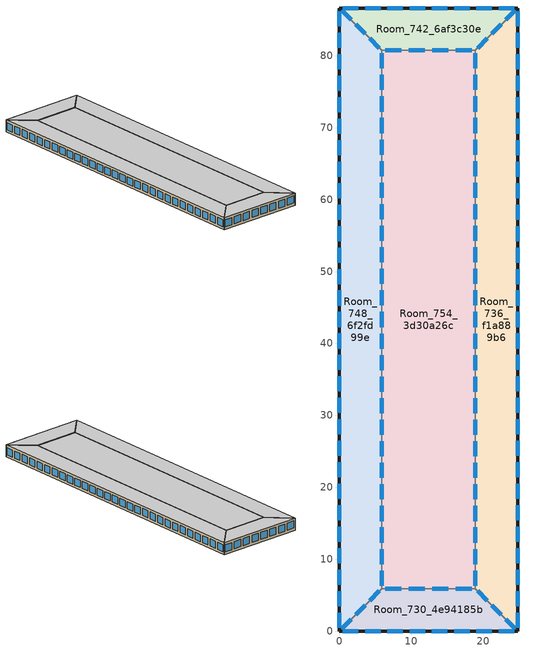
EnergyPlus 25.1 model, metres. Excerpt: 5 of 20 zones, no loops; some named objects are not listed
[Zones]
Room_730_4e94185b
 floor to Room_732_7bd6e8de (Interior Floor): 18.93,5.86 24.78,0 0,0 5.86,5.86 z10.5
 wall outside (AQ_Office_2024_Office Wall 2010 2015 6A): 0,0 24.78,0 z10.5:14
 wall to Room_754_3d30a26c (Interior Wall): 18.93,5.86 5.86,5.86 z10.5:14
 wall to Room_748_6f2fd99e (Interior Wall): 5.86,5.86 0,0 z10.5:14
 wall to Room_736_f1a889b6 (Interior Wall): 24.78,0 18.93,5.86 z10.5:14
 window inside (Interior Window): 18.44,5.86 16.15,5.86 / 15.17,5.86 12.88,5.86 / 11.9,5.86 9.61,5.86 / 8.63,5.86 6.35,5.86 / 5.56,5.56 4.2,4.2 / 3.61,3.61 2.25,2.25 / 1.66,1.66 0.29,0.29 / 24.49,0.29 23.13,1.66 / 22.54,2.25 21.17,3.61 / 20.59,4.2 19.22,5.56 z11.3:13.3
 window (Double Glazing 2.5): 0.46,0 2.63,0 / 3.56,0 5.73,0 / 6.66,0 8.83,0 / 9.76,0 11.93,0 / 12.86,0 15.03,0 / 15.96,0 18.12,0 / 19.05,0 21.22,0 / 22.15,0 24.32,0 z11.3:13.3
 ceiling to Room_732_7bd6e8de (Interior Ceiling): 24.78,0 18.93,5.86 5.86,5.86 0,0 z14
Room_736_f1a889b6
 floor to Room_738_5fd725eb (Interior Floor): 24.78,86.65 24.78,0 18.93,5.86 18.93,80.8 z10.5
 wall outside (AQ_Office_2024_Office Wall 2010 2015 6A): 24.78,0 24.78,86.65 z10.5:14
 wall to Room_754_3d30a26c (Interior Wall): 18.93,80.8 18.93,5.86 z10.5:14
 wall to Room_742_6af3c30e (Interior Wall): 24.78,86.65 18.93,80.8 z10.5:14
 window inside (Interior Window): 18.93,80.35 18.93,78.25 / 18.93,77.35 18.93,75.25 / 18.93,50.37 18.93,48.27 / 18.93,47.37 18.93,45.27 / 18.93,44.38 18.93,42.28 / 18.93,41.38 18.93,39.28 / 18.93,38.38 18.93,36.28 / 18.93,35.38 18.93,33.28 / 18.93,32.39 18.93,30.29 / 18.93,29.39 18.93,27.29 / 18.93,26.39 18.93,24.29 / 18.93,23.39 18.93,21.29 / 18.93,74.35 18.93,72.25 / 18.93,20.4 18.93,18.3 / 18.93,17.4 18.93,15.3 / 18.93,14.4 18.93,12.3 / 18.93,11.4 18.93,9.3 / 18.93,8.41 18.93,6.31 / 18.93,71.35 18.93,69.26 / 18.93,68.36 18.93,66.26 / 18.93,65.36 18.93,63.26 / 18.93,62.36 18.93,60.26 / 18.93,59.36 18.93,57.27 / 18.93,56.37 18.93,54.27 / 18.93,53.37 18.93,51.27 / 24.49,86.36 23.13,84.99 / 22.54,84.41 21.17,83.04 / 20.59,82.46 19.22,81.09 z11.3:13.3
 window (Double Glazing 2.5): 24.78,0.45 24.78,2.54 / 24.78,3.44 24.78,5.53 / 24.78,30.33 24.78,32.42 / 24.78,33.32 24.78,35.41 / 24.78,36.3 24.78,38.4 / 24.78,39.29 24.78,41.38 / 24.78,42.28 24.78,44.37 / 24.78,45.27 24.78,47.36 / 24.78,48.26 24.78,50.35 / 24.78,51.24 24.78,53.34 / 24.78,54.23 24.78,56.32 / 24.78,57.22 24.78,59.31 / 24.78,6.42 24.78,8.52 / 24.78,60.21 24.78,62.3 / 24.78,63.2 24.78,65.29 / 24.78,66.18 24.78,68.28 / 24.78,69.17 24.78,71.26 / 24.78,72.16 24.78,74.25 / 24.78,75.15 24.78,77.24 / 24.78,78.14 24.78,80.23 / 24.78,81.13 24.78,83.22 / 24.78,84.11 24.78,86.2 / 24.78,9.41 24.78,11.5 / 24.78,12.4 24.78,14.49 / 24.78,15.39 24.78,17.48 / 24.78,18.38 24.78,20.47 / 24.78,21.36 24.78,23.46 / 24.78,24.35 24.78,26.44 / 24.78,27.34 24.78,29.43 z11.3:13.3
 ceiling to Room_738_5fd725eb (Interior Ceiling): 24.78,0 24.78,86.65 18.93,80.8 18.93,5.86 z14
Room_742_6af3c30e
 floor to Room_744_7227baea (Interior Floor): 0,86.65 24.78,86.65 18.93,80.8 5.86,80.8 z10.5
 wall outside (AQ_Office_2024_Office Wall 2010 2015 6A): 24.78,86.65 0,86.65 z10.5:14
 wall to Room_754_3d30a26c (Interior Wall): 5.86,80.8 18.93,80.8 z10.5:14
 wall to Room_748_6f2fd99e (Interior Wall): 0,86.65 5.86,80.8 z10.5:14
 window inside (Interior Window): 6.35,80.8 8.63,80.8 / 9.61,80.8 11.9,80.8 / 12.88,80.8 15.17,80.8 / 16.15,80.8 18.44,80.8 / 0.29,86.36 1.66,84.99 / 2.25,84.41 3.61,83.04 / 4.2,82.46 5.56,81.09 z11.3:13.3
 window (Double Glazing 2.5): 24.32,86.65 22.15,86.65 / 21.22,86.65 19.05,86.65 / 18.12,86.65 15.96,86.65 / 15.03,86.65 12.86,86.65 / 11.93,86.65 9.76,86.65 / 8.83,86.65 6.66,86.65 / 5.73,86.65 3.56,86.65 / 2.63,86.65 0.46,86.65 z11.3:13.3
 ceiling to Room_744_7227baea (Interior Ceiling): 18.93,80.8 24.78,86.65 0,86.65 5.86,80.8 z14
Room_748_6f2fd99e
 floor to Room_750_15485040 (Interior Floor): 0,86.65 5.86,80.8 5.86,5.86 0,0 z10.5
 wall outside (AQ_Office_2024_Office Wall 2010 2015 6A): 0,86.65 0,0 z10.5:14
 wall to Room_754_3d30a26c (Interior Wall): 5.86,5.86 5.86,80.8 z10.5:14
 window inside (Interior Window): 5.86,6.31 5.86,8.41 / 5.86,9.3 5.86,11.4 / 5.86,36.28 5.86,38.38 / 5.86,39.28 5.86,41.38 / 5.86,42.28 5.86,44.38 / 5.86,45.27 5.86,47.37 / 5.86,48.27 5.86,50.37 / 5.86,51.27 5.86,53.37 / 5.86,54.27 5.86,56.37 / 5.86,57.27 5.86,59.36 / 5.86,60.26 5.86,62.36 / 5.86,63.26 5.86,65.36 / 5.86,12.3 5.86,14.4 / 5.86,66.26 5.86,68.36 / 5.86,69.26 5.86,71.35 / 5.86,72.25 5.86,74.35 / 5.86,75.25 5.86,77.35 / 5.86,78.25 5.86,80.35 / 5.86,15.3 5.86,17.4 / 5.86,18.3 5.86,20.4 / 5.86,21.29 5.86,23.39 / 5.86,24.29 5.86,26.39 / 5.86,27.29 5.86,29.39 / 5.86,30.29 5.86,32.39 / 5.86,33.28 5.86,35.38 z11.3:13.3
 window (Double Glazing 2.5): 0,86.2 0,84.11 / 0,83.22 0,81.13 / 0,56.32 0,54.23 / 0,53.34 0,51.24 / 0,50.35 0,48.26 / 0,47.36 0,45.27 / 0,44.37 0,42.28 / 0,41.38 0,39.29 / 0,38.4 0,36.3 / 0,35.41 0,33.32 / 0,32.42 0,30.33 / 0,29.43 0,27.34 / 0,80.23 0,78.14 / 0,26.44 0,24.35 / 0,23.46 0,21.36 / 0,20.47 0,18.38 / 0,17.48 0,15.39 / 0,14.49 0,12.4 / 0,11.5 0,9.41 / 0,8.52 0,6.42 / 0,5.53 0,3.44 / 0,2.54 0,0.45 / 0,77.24 0,75.15 / 0,74.25 0,72.16 / 0,71.26 0,69.17 / 0,68.28 0,66.18 / 0,65.29 0,63.2 / 0,62.3 0,60.21 / 0,59.31 0,57.22 z11.3:13.3
 ceiling to Room_750_15485040 (Interior Ceiling): 0,0 5.86,5.86 5.86,80.8 0,86.65 z14
Room_754_3d30a26c
 floor to Room_756_d51858c6 (Interior Floor): 18.93,80.8 18.93,5.86 5.86,5.86 5.86,80.8 z10.5
 ceiling to Room_756_d51858c6 (Interior Ceiling): 18.93,5.86 18.93,80.8 5.86,80.8 5.86,5.86 z14
[Building]
70_rue Sainte-Catherine Est (MTE+MTL)_157591_Y_2015_med: North Axis {deg}=0; Solar Distribution=FullExteriorWithReflections
[Site:Location]
Montreal-Trudeau Intl AP: Latitude {deg}=45.4706; Longitude {deg}=-73.7408; Time Zone {hr}=-5; Elevation {m}=36; Keep Site Location Information=No
[Site:WaterMainsTemperature]
Calculation Method=CorrelationFromWeatherFile
[SizingPeriod:DesignDay] Month=7; Day of Month=21; Day Type=SummerDesignDay; Daily Dry-Bulb Temperature Range {deltaC}=9.3; Dry-Bulb Temperature Range Modifier Type=DefaultMultipliers; Barometric Pressure {Pa}=100893; Wind Speed {m/s}=4.9; Wind Direction {deg}=220; Rain Indicator=No; Snow Indicator=No; Daylight Saving Time Indicator=No; Solar Model Indicator=ASHRAETau; ASHRAE Clear Sky Optical Depth for Beam Irradiance (taub)=0.465; ASHRAE Clear Sky Optical Depth for Diffuse Irradiance (taud)=1.966; Begin Environment Reset Mode=FullResetAtBeginEnvironment
Name | Maximum Dry-Bulb Temperature {C} | Humidity Condition Type | Wetbulb or DewPoint at Maximum Dry-Bulb {C} | Enthalpy at Maximum Dry-Bulb {J/kg}
Montreal Int'l Ann Clg .4% Condns DB=>MWB | 30 | Wetbulb | 22.1
Montreal Int'l Ann Clg .4% Condns DP=>MDB | 26 | Dewpoint | 21.6
Montreal Int'l Ann Clg .4% Condns Enth=>MDB | 28.1 | Enthalpy |  | 69300
Montreal Int'l Ann Clg .4% Condns WB=>MDB | 28.1 | Wetbulb | 23.2
[Material]
Name | Roughness | Thickness {m} | Conductivity {W/m-K} | Density {kg/m3} | Specific Heat {J/kg-K} | Thermal Absorptance | Solar Absorptance | Visible Absorptance
AQNC2024expanded polystyrene type I 15 cm 1 | MediumRough | 0.15 | 0.0385 | 15 | 1500 | 0.7 | 0.7 | 0.7
AQNC2024gypsum board | MediumRough | 0.1 | 0.159 | 800 | 1090 | 0.7 | 0.7 | 0.7
AQNC2024standard concrete | MediumRough | 0.2 | 2.5 | 2400 | 840 | 0.7 | 0.7 | 0.7
AQNC2024Stucco 25 mm | MediumRough | 0.025 | 0.159 | 800 | 1090 | 0.7 | 0.7 | 0.7
F16 Acoustic tile | MediumSmooth | 0.0191 | 0.06 | 368 | 590 | 0.9 | 0.3 | 0.3
G01a 19mm gypsum board | MediumSmooth | 0.019 | 0.16 | 800 | 1090 | 0.9 | 0.4 | 0.4
M11 100mm lightweight concrete | MediumRough | 0.1016 | 0.53 | 1280 | 840 | 0.9 | 0.5 | 0.5
[Material:AirGap]
Name | Thermal Resistance {m2-K/W}
F04 Wall air space resistance | 0.15
F05 Ceiling air space resistance | 0.18
[WindowMaterial:Glazing]
Clear 3mm: Optical Data Type=SpectralAverage; Thickness {m}=0.003; Solar Transmittance at Normal Incidence=0.837; Front Side Solar Reflectance at Normal Incidence=0.075; Back Side Solar Reflectance at Normal Incidence=0; Visible Transmittance at Normal Incidence=0.898; Front Side Visible Reflectance at Normal Incidence=0.081; Back Side Visible Reflectance at Normal Incidence=0; Infrared Transmittance at Normal Incidence=0; Front Side Infrared Hemispherical Emissivity=0.84; Back Side Infrared Hemispherical Emissivity=0.84; Conductivity {W/m-K}=0.9; Dirt Correction Factor for Solar and Visible Transmittance=1; Solar Diffusing=No
[WindowMaterial:SimpleGlazingSystem]
Double glazing: U-Factor {W/m2-K}=2.5; Solar Heat Gain Coefficient=0.7
[Construction]
AQ_Office_2024_Office Wall 2010 2015 6A: AQNC2024Stucco 25 mm, AQNC2024standard concrete, AQNC2024expanded polystyrene type I 15 cm 1, AQNC2024gypsum board
Double Glazing 2.5: Double glazing
Interior Ceiling: M11 100mm lightweight concrete, F05 Ceiling air space resistance, F16 Acoustic tile
Interior Floor: F16 Acoustic tile, F05 Ceiling air space resistance, M11 100mm lightweight concrete
Interior Wall: G01a 19mm gypsum board, F04 Wall air space resistance, G01a 19mm gypsum board
Interior Window: Clear 3mm
[Zone] Multiplier=1; Ceiling Height {m}=3.5; Part of Total Floor Area=Yes
Name | Volume {m3}
Room_730_4e94185b; Room_742_6af3c30e | 388.018
Room_736_f1a889b6; Room_748_6f2fd99e | 1656.34
Room_754_3d30a26c | 3428.09
[Space] Space Type=MediumOffice Building
Name | Zone
Room_730_4e94185b_Space | Room_730_4e94185b
Room_736_f1a889b6_Space | Room_736_f1a889b6
Room_742_6af3c30e_Space | Room_742_6af3c30e
Room_748_6f2fd99e_Space | Room_748_6f2fd99e
Room_754_3d30a26c_Space | Room_754_3d30a26c
[SpaceList]
MediumOffice Building: Room_756_d51858c6_Space, Room_732_7bd6e8de_Space, Room_736_f1a889b6_Space, Room_756_d51858c6_Space 1, Room_730_4e94185b_Space, Room_733_e17303a5_Space, Room_728_4052b4ca_Space, Room_727_fb581022_Space, Room_750_15485040_Space, Room_734_88879ec8_Space, Room_744_7227baea_Space, Room_738_5fd725eb_Space, Room_739_c81442af_Space, Room_740_30436b23_Space, Room_742_6af3c30e_Space, Room_745_3fff7265_Space, Room_746_058e29e5_Space, Room_748_6f2fd99e_Space, Room_738_5fd725eb_Space 1, Room_752_69afe46c_Space, Room_751_68f2c4a3_Space, Room_754_3d30a26c_Space, Room_750_15485040_Space 1, Room_744_7227baea_Space 1, Room_732_7bd6e8de_Space 1
[Lights]
MediumOffice Building_Lighting 30.0 percent reduction: Zone or ZoneList or Space or SpaceList=MediumOffice Building; Schedule=NECB-A-Lighting; Design Level Calculation Method=Watts/Area; Watts per Floor Area {W/m2}=4.67821; Return Air Fraction=0; Fraction Radiant=0.7; Fraction Visible=0.2; Fraction Replaceable=1
[People]
MediumOffice Building_People: Zone or ZoneList or Space or SpaceList=MediumOffice Building; Number of People Schedule=NECB-A-Occupancy; Number of People Calculation Method=People/Area; People per Floor Area {person/m2}=0.0711847; Fraction Radiant=0.3; Activity Level Schedule=MediumOffice Building_People_Act Schedule
[ElectricEquipment]
MediumOffice Building_Electric Equipment 30.0 percent reduction: Zone or ZoneList or Space or SpaceList=MediumOffice Building; Schedule=NECB-A-Electric-Equipment; Design Level Calculation Method=Watts/Area; Watts per Floor Area {W/m2}=5.28056; Fraction Latent=0; Fraction Radiant=0.5; Fraction Lost=0
[ZoneInfiltration:DesignFlowRate] Design Flow Rate Calculation Method=Flow/ExteriorArea; Flow Rate per Exterior Surface Area {m3/s-m2}=0.000413282; Velocity Term Coefficient=0; Density Basis=Outdoor
Name | Zone or ZoneList or Space or SpaceList | Schedule | Constant Term Coefficient | Temperature Term Coefficient | Velocity Squared Term Coefficient
Room_730_4e94185b_Space HVAC Off Infiltration | Room_730_4e94185b_Space | Infiltration HVAC Off Schedule | 0 | 0.0142 | 0.0298
Room_730_4e94185b_Space HVAC On Infiltration | Room_730_4e94185b_Space | Infiltration HVAC On Schedule | -0.0506 | 0.0059 | 0.0263
Room_736_f1a889b6_Space HVAC Off Infiltration | Room_736_f1a889b6_Space | Infiltration HVAC Off Schedule | 0 | 0.0142 | 0.0298
Room_736_f1a889b6_Space HVAC On Infiltration | Room_736_f1a889b6_Space | Infiltration HVAC On Schedule | -0.0506 | 0.0059 | 0.0263
Room_742_6af3c30e_Space HVAC Off Infiltration | Room_742_6af3c30e_Space | Infiltration HVAC Off Schedule | 0 | 0.0142 | 0.0298
Room_742_6af3c30e_Space HVAC On Infiltration | Room_742_6af3c30e_Space | Infiltration HVAC On Schedule | -0.0506 | 0.0059 | 0.0263
Room_748_6f2fd99e_Space HVAC Off Infiltration | Room_748_6f2fd99e_Space | Infiltration HVAC Off Schedule | 0 | 0.0142 | 0.0298
Room_748_6f2fd99e_Space HVAC On Infiltration | Room_748_6f2fd99e_Space | Infiltration HVAC On Schedule | -0.0506 | 0.0059 | 0.0263
[Schedule:Day:Interval]
Schedule Day 40; Schedule Day 39; NECB-A-Lighting_Hol 1: No, 24:00, 0.05
Schedule Day 38: No, 05:00, 0.05, 06:00, 0.4, 07:00, 0.5, 08:00, 0.6, 09:00, 0.8, 17:00, 0.9, 18:00, 0.8, 19:00, 0.6, 21:00, 0.4, 23:00, 0.2, 24:00, 0.05
NECB-A-Lighting_Default: No, 07:00, 0.05, 08:00, 0.3, 09:00, 0.8, 17:00, 0.9, 18:00, 0.8, 19:00, 0.5, 21:00, 0.3, 23:00, 0.1, 24:00, 0.05
Schedule Day 25; Schedule Day 24; NECB-A-Occupancy_Hol 1: No, 24:00, 0
Schedule Day 23: No, 06:00, 0, 07:00, 0.05, 08:00, 0.15, 09:00, 0.35, 10:00, 0.55, 12:00, 0.8, 14:00, 0.65, 17:00, 0.8, 18:00, 0.7, 19:00, 0.55, 20:00, 0.35, 21:00, 0.2, 23:00, 0.1, 24:00, 0
NECB-A-Occupancy_Default: No, 07:00, 0, 08:00, 0.1, 09:00, 0.7, 12:00, 0.9, 14:00, 0.5, 17:00, 0.9, 18:00, 0.7, 19:00, 0.3, 23:00, 0.1, 24:00, 0
MediumOffice Building_People_Act Schedule_Sunday; MediumOffice Building_People_Act Schedule_SmrDsn 1; MediumOffice Building_People_Act Schedule_WntrDsn 1; MediumOffice Building_People_Act Schedule_Hol 1: No, 24:00, 120
Schedule Day 31; Schedule Day 30; NECB-A-Electric-Equipment_Hol 1: No, 24:00, 0.2
Schedule Day 29: No, 06:00, 0.2, 07:00, 0.3, 08:00, 0.35, 09:00, 0.55, 10:00, 0.7, 18:00, 0.9, 19:00, 0.8, 20:00, 0.5, 21:00, 0.4, 22:00, 0.3, 24:00, 0.2
NECB-A-Electric-Equipment_Default: No, 07:00, 0.2, 08:00, 0.3, 09:00, 0.8, 18:00, 0.9, 19:00, 0.5, 21:00, 0.3, 24:00, 0.2
[Schedule:Week:Daily]
NECB-A-Lighting Week Rule - Jan1-Dec31: Schedule Day 40, Schedule Day 38, Schedule Day 38, Schedule Day 38, Schedule Day 38, Schedule Day 38, Schedule Day 39, NECB-A-Lighting_Hol 1, NECB-A-Lighting_Default, NECB-A-Lighting_Default, NECB-A-Lighting_Default, NECB-A-Lighting_Default
NECB-A-Occupancy Week Rule - Jan1-Dec31: Schedule Day 25, Schedule Day 23, Schedule Day 23, Schedule Day 23, Schedule Day 23, Schedule Day 23, Schedule Day 24, NECB-A-Occupancy_Hol 1, NECB-A-Occupancy_Default, NECB-A-Occupancy_Default, NECB-A-Occupancy_Default, NECB-A-Occupancy_Default
MediumOffice Building_People_Act Schedule Week Rule - Jan1-Dec31: MediumOffice Building_People_Act Schedule_Sunday, MediumOffice Building_People_Act Schedule_Sunday, MediumOffice Building_People_Act Schedule_Sunday, MediumOffice Building_People_Act Schedule_Sunday, MediumOffice Building_People_Act Schedule_Sunday, MediumOffice Building_People_Act Schedule_Sunday, MediumOffice Building_People_Act Schedule_Sunday, MediumOffice Building_People_Act Schedule_Hol 1, MediumOffice Building_People_Act Schedule_SmrDsn 1, MediumOffice Building_People_Act Schedule_WntrDsn 1, MediumOffice Building_People_Act Schedule_Sunday, MediumOffice Building_People_Act Schedule_Sunday
NECB-A-Electric-Equipment Week Rule - Jan1-Dec31: Schedule Day 31, Schedule Day 29, Schedule Day 29, Schedule Day 29, Schedule Day 29, Schedule Day 29, Schedule Day 30, NECB-A-Electric-Equipment_Hol 1, NECB-A-Electric-Equipment_Default, NECB-A-Electric-Equipment_Default, NECB-A-Electric-Equipment_Default, NECB-A-Electric-Equipment_Default
[Schedule:Year]
NECB-A-Lighting: NECB-A-Lighting Week Rule - Jan1-Dec31, 1, 1, 12, 31
NECB-A-Occupancy: NECB-A-Occupancy Week Rule - Jan1-Dec31, 1, 1, 12, 31
MediumOffice Building_People_Act Schedule: MediumOffice Building_People_Act Schedule Week Rule - Jan1-Dec31, 1, 1, 12, 31
NECB-A-Electric-Equipment: NECB-A-Electric-Equipment Week Rule - Jan1-Dec31, 1, 1, 12, 31
[Schedule:Constant]
Name | Hourly Value
Infiltration HVAC Off Schedule | 0
Infiltration HVAC On Schedule | 1
